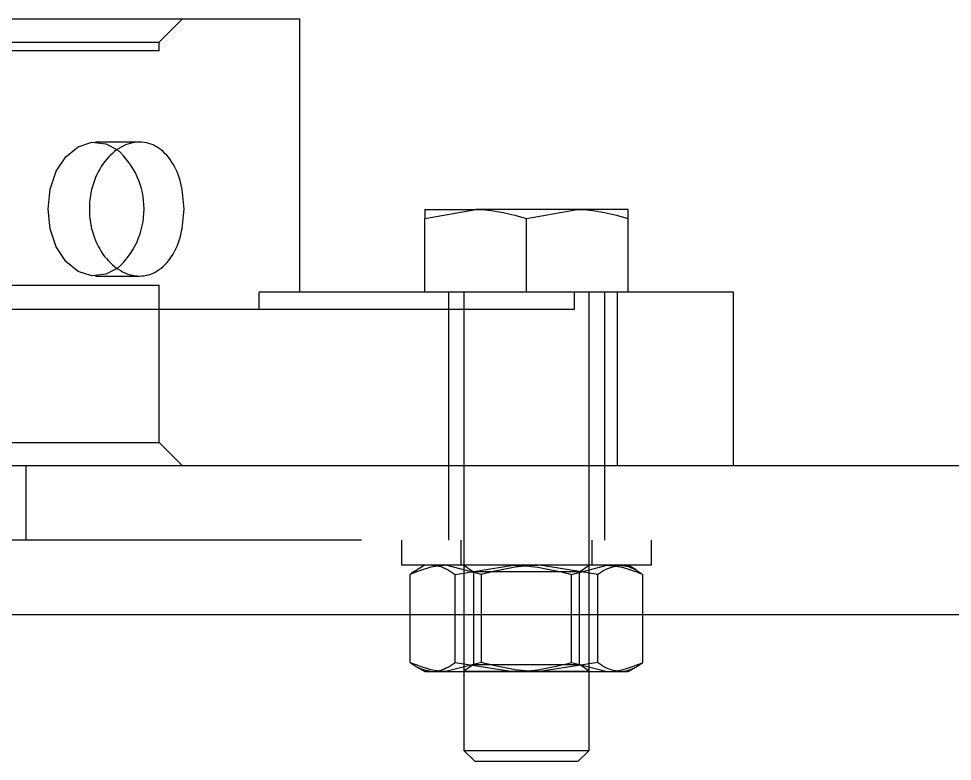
# Model space of a CAD drawing. Header units: metres. Extents: x 0 to 21025, y 0 to 14850.
# Drawn here: x 6399.5 to 6459.3, y 9317.2 to 9364.7 of the extents above; entities that cross this region are included whole.
import ezdxf

# ---------------------------------------------------------------- set-up
doc = ezdxf.new("R2010")
doc.units = ezdxf.units.M
doc.header["$LTSCALE"] = 25
doc.linetypes.add('HIDDEN2', pattern=[4.7625, 3.175, -1.5875])
doc.layers.add('SL4', color=4, linetype='Continuous')
doc.layers.add('ST1', color=7, linetype='HIDDEN2')

msp = doc.modelspace()

# ---------------------------------------------------------------- linework, layer by layer
at = {"layer": 'SL4'}
for p, q in [((6382.514, 9364.749), (6417.514, 9364.749)), ((6417.514, 9347.249), (6417.514, 9364.749)), ((6425.514, 9351.968), (6428.764, 9352.549)), ((6425.514, 9352.549), (6428.764, 9352.549)), ((6435.264, 9352.549), (6428.764, 9352.549)), ((6432.014, 9351.968), (6435.264, 9352.549)), ((6438.514, 9352.549), (6435.264, 9352.549)), ((6425.514, 9347.249), (6425.514, 9351.968)), ((6432.014, 9347.249), (6432.014, 9351.968)), ((6438.514, 9347.249), (6438.514, 9351.968)), ((6414.909, 9346.139), (6414.909, 9347.249)), ((6435.081, 9347.249), (6414.909, 9347.249)), ((6435.081, 9346.139), (6435.081, 9347.249)), ((6437.836, 9347.249), (6435.081, 9347.249)), ((6437.836, 9336.149), (6437.836, 9347.249)), ((6445.264, 9347.249), (6437.836, 9347.249)), ((6445.264, 9336.149), (6445.264, 9347.249)), ((6435.081, 9346.139), (6397.893, 9346.139)), ((6490.517, 9336.149), (5540.514, 9336.149)), ((6485.517, 9326.624), (6330.277, 9326.624))]:
    msp.add_line(p, q, dxfattribs=at)
msp.add_arc((6402.489, 9352.573), 5.062, 311.42045, 48.31198, dxfattribs=at)
for points, knots in [([(6410.105, 9352.572), (6410.066, 9352.011), (6409.986, 9350.889), (6409.362, 9349.465), (6408.434, 9348.513), (6407.273, 9348.177), (6406.053, 9348.513), (6404.973, 9349.465), (6404.227, 9350.889), (6403.959, 9352.572), (6404.227, 9354.255), (6404.973, 9355.679), (6406.053, 9356.632), (6407.273, 9356.967), (6408.434, 9356.632), (6409.362, 9355.679), (6409.986, 9354.255), (6410.066, 9353.133), (6410.105, 9352.572)], [0, 0, 0, 0, 0.0624896, 0.1249999, 0.1875102, 0.25, 0.3124898, 0.3750001, 0.4375104, 0.5, 0.5624896, 0.6249999, 0.6875102, 0.75, 0.8124898, 0.8750001, 0.9375104, 1, 1, 1, 1]), ([(6425.514, 9352.549), (6425.514, 9352.542), (6425.514, 9352.513), (6425.514, 9352.203), (6425.514, 9351.968)], [0, 0, 0, 0, 0.241851, 1, 1, 1, 1]), ([(6428.764, 9352.549), (6428.841, 9352.548), (6429.939, 9352.54), (6431.014, 9352.243), (6432.014, 9351.968)], [0, 0, 0, 0, 0.070215, 1, 1, 1, 1]), ([(6435.264, 9352.549), (6435.341, 9352.548), (6436.439, 9352.54), (6437.514, 9352.243), (6438.514, 9351.968)], [0, 0, 0, 0, 0.070215, 1, 1, 1, 1]), ([(6438.514, 9351.968), (6438.514, 9352.203), (6438.514, 9352.513), (6438.514, 9352.542), (6438.514, 9352.549)], [0, 0, 0, 0, 0.758149, 1, 1, 1, 1])]:
    msp.add_open_spline(points, degree=3, knots=knots, dxfattribs=at)
at = {"layer": 'ST1'}
for p, q in [((6408.514, 9363.249), (6410.014, 9364.749)), ((6356.514, 9363.249), (6408.514, 9363.249)), ((6408.514, 9362.699), (6408.514, 9363.249)), ((6408.514, 9362.699), (6356.514, 9362.699)), ((6407.263, 9356.855), (6404.434, 9356.855)), ((6404.434, 9348.289), (6407.263, 9348.289)), ((6356.514, 9347.699), (6408.514, 9347.699)), ((6408.514, 9337.649), (6408.514, 9347.699)), ((6427.014, 9347.249), (6427.014, 9336.149)), ((6428.014, 9347.249), (6428.014, 9317.939)), ((6436.014, 9317.939), (6436.014, 9347.249)), ((6437.014, 9336.149), (6437.014, 9347.249)), ((6437.836, 9336.149), (6437.836, 9347.249)), ((6356.514, 9337.649), (6408.514, 9337.649)), ((6410.014, 9336.149), (6408.514, 9337.649)), ((6400.014, 9331.386), (6400.014, 9336.149)), ((6427.014, 9336.149), (6427.014, 9331.386)), ((6437.014, 9331.386), (6437.014, 9336.149)), ((6540.514, 9331.386), (5540.514, 9331.386)), ((6424.014, 9331.386), (6424.014, 9329.786)), ((6427.814, 9331.386), (6427.814, 9329.786)), ((6436.214, 9329.786), (6436.214, 9331.386)), ((6440.014, 9329.786), (6440.014, 9331.386)), ((6440.014, 9329.786), (6424.014, 9329.786)), ((6425.514, 9329.786), (6424.977, 9329.476)), ((6429.139, 9329.206), (6426.856, 9329.786)), ((6427.447, 9329.206), (6431.168, 9329.786)), ((6428.014, 9329.786), (6428.614, 9329.366)), ((6436.581, 9329.206), (6432.86, 9329.786)), ((6434.889, 9329.206), (6437.173, 9329.786)), ((6435.414, 9329.366), (6436.014, 9329.786)), ((6439.051, 9329.476), (6438.514, 9329.786)), ((6424.572, 9323.567), (6424.572, 9329.206)), ((6427.447, 9323.567), (6427.447, 9329.206)), ((6435.155, 9329.366), (6428.614, 9329.366)), ((6428.614, 9329.366), (6428.614, 9323.432)), ((6429.139, 9323.567), (6429.139, 9329.206)), ((6434.889, 9323.567), (6434.889, 9329.206)), ((6435.414, 9329.366), (6435.155, 9329.366)), ((6435.414, 9323.432), (6435.414, 9329.366)), ((6436.581, 9323.567), (6436.581, 9329.206)), ((6439.456, 9323.567), (6439.456, 9329.206)), ((6424.977, 9323.296), (6425.514, 9322.986)), ((6429.139, 9323.567), (6426.856, 9322.986)), ((6427.447, 9323.567), (6431.168, 9322.986)), ((6428.614, 9323.432), (6428.014, 9323.011)), ((6428.614, 9323.432), (6435.414, 9323.432)), ((6436.581, 9323.567), (6432.86, 9322.986)), ((6434.889, 9323.567), (6437.173, 9322.986)), ((6436.014, 9323.011), (6435.414, 9323.432)), ((6438.514, 9322.986), (6439.051, 9323.296)), ((6425.514, 9322.986), (6426.856, 9322.986)), ((6426.856, 9322.986), (6432.86, 9322.986)), ((6428.014, 9323.011), (6435.709, 9323.011)), ((6428.014, 9323.011), (6428.014, 9322.986)), ((6432.86, 9322.986), (6438.018, 9322.986)), ((6435.709, 9323.011), (6436.014, 9323.011)), ((6436.014, 9322.986), (6436.014, 9323.011)), ((6438.018, 9322.986), (6438.514, 9322.986)), ((6428.014, 9317.939), (6436.014, 9317.939)), ((6428.014, 9317.939), (6428.705, 9317.249)), ((6435.324, 9317.249), (6436.014, 9317.939)), ((6428.705, 9317.249), (6435.324, 9317.249))]:
    msp.add_line(p, q, dxfattribs=at)
at = {"layer": 'ST1', "flags": 128}
for points in [[(6401.406, 9352.572), (6401.54, 9353.835), (6401.932, 9354.985), (6402.546, 9355.921), (6403.328, 9356.559), (6404.208, 9356.843), (6405.108, 9356.748), (6405.856, 9356.354)], [(6405.838, 9348.777), (6405.108, 9348.397), (6404.208, 9348.301), (6403.328, 9348.585), (6402.546, 9349.224), (6401.932, 9350.159), (6401.54, 9351.31), (6401.406, 9352.572)]]:
    msp.add_lwpolyline(points, dxfattribs=at)
at = {"layer": 'ST1'}
for points, knots in [([(6426.856, 9329.786), (6426.802, 9329.785), (6426.031, 9329.777), (6425.275, 9329.481), (6424.572, 9329.206)], [0, 0, 0, 0, 0.070215, 1, 1, 1, 1]), ([(6426.01, 9329.786), (6426.141, 9329.777), (6426.627, 9329.745), (6427.101, 9329.434), (6427.447, 9329.206)], [0, 0, 0, 0, 0.268634, 1, 1, 1, 1]), ([(6432.86, 9329.786), (6432.772, 9329.785), (6431.515, 9329.777), (6430.284, 9329.481), (6429.139, 9329.206)], [0, 0, 0, 0, 0.0702148, 1, 1, 1, 1]), ([(6431.168, 9329.786), (6431.257, 9329.785), (6432.513, 9329.777), (6433.744, 9329.481), (6434.889, 9329.206)], [0, 0, 0, 0, 0.0702148, 1, 1, 1, 1]), ([(6436.581, 9329.206), (6436.702, 9329.293), (6437.17, 9329.633), (6437.657, 9329.721), (6438.018, 9329.786)], [0, 0, 0, 0, 0.257551, 1, 1, 1, 1]), ([(6437.173, 9329.786), (6437.227, 9329.785), (6437.998, 9329.777), (6438.753, 9329.481), (6439.456, 9329.206)], [0, 0, 0, 0, 0.070215, 1, 1, 1, 1]), ([(6438.018, 9329.786), (6438.149, 9329.777), (6438.636, 9329.745), (6439.109, 9329.434), (6439.456, 9329.206)], [0, 0, 0, 0, 0.268634, 1, 1, 1, 1]), ([(6424.572, 9329.206), (6424.692, 9329.307), (6424.823, 9329.419), (6424.959, 9329.459), (6424.97, 9329.462)], [0, 0, 0, 0, 0.9148028, 1, 1, 1, 1]), ([(6426.856, 9322.986), (6426.802, 9322.987), (6426.031, 9322.995), (6425.275, 9323.291), (6424.572, 9323.567)], [0, 0, 0, 0, 0.070215, 1, 1, 1, 1]), ([(6424.572, 9323.567), (6424.693, 9323.479), (6425.162, 9323.139), (6425.648, 9323.051), (6426.01, 9322.986)], [0, 0, 0, 0, 0.2575513, 1, 1, 1, 1]), ([(6426.01, 9322.986), (6426.141, 9322.995), (6426.627, 9323.027), (6427.101, 9323.339), (6427.447, 9323.567)], [0, 0, 0, 0, 0.268634, 1, 1, 1, 1]), ([(6432.86, 9322.986), (6432.772, 9322.987), (6431.515, 9322.995), (6430.284, 9323.291), (6429.139, 9323.567)], [0, 0, 0, 0, 0.0702148, 1, 1, 1, 1]), ([(6431.168, 9322.986), (6431.257, 9322.987), (6432.513, 9322.995), (6433.744, 9323.291), (6434.889, 9323.567)], [0, 0, 0, 0, 0.0702148, 1, 1, 1, 1]), ([(6436.581, 9323.567), (6436.702, 9323.479), (6437.17, 9323.139), (6437.657, 9323.051), (6438.018, 9322.986)], [0, 0, 0, 0, 0.257551, 1, 1, 1, 1]), ([(6437.173, 9322.986), (6437.227, 9322.987), (6437.998, 9322.995), (6438.753, 9323.291), (6439.456, 9323.567)], [0, 0, 0, 0, 0.070215, 1, 1, 1, 1]), ([(6438.018, 9322.986), (6438.149, 9322.995), (6438.636, 9323.027), (6439.109, 9323.339), (6439.456, 9323.567)], [0, 0, 0, 0, 0.268634, 1, 1, 1, 1])]:
    msp.add_open_spline(points, degree=3, knots=knots, dxfattribs=at)

doc.saveas('drawing.dxf')
